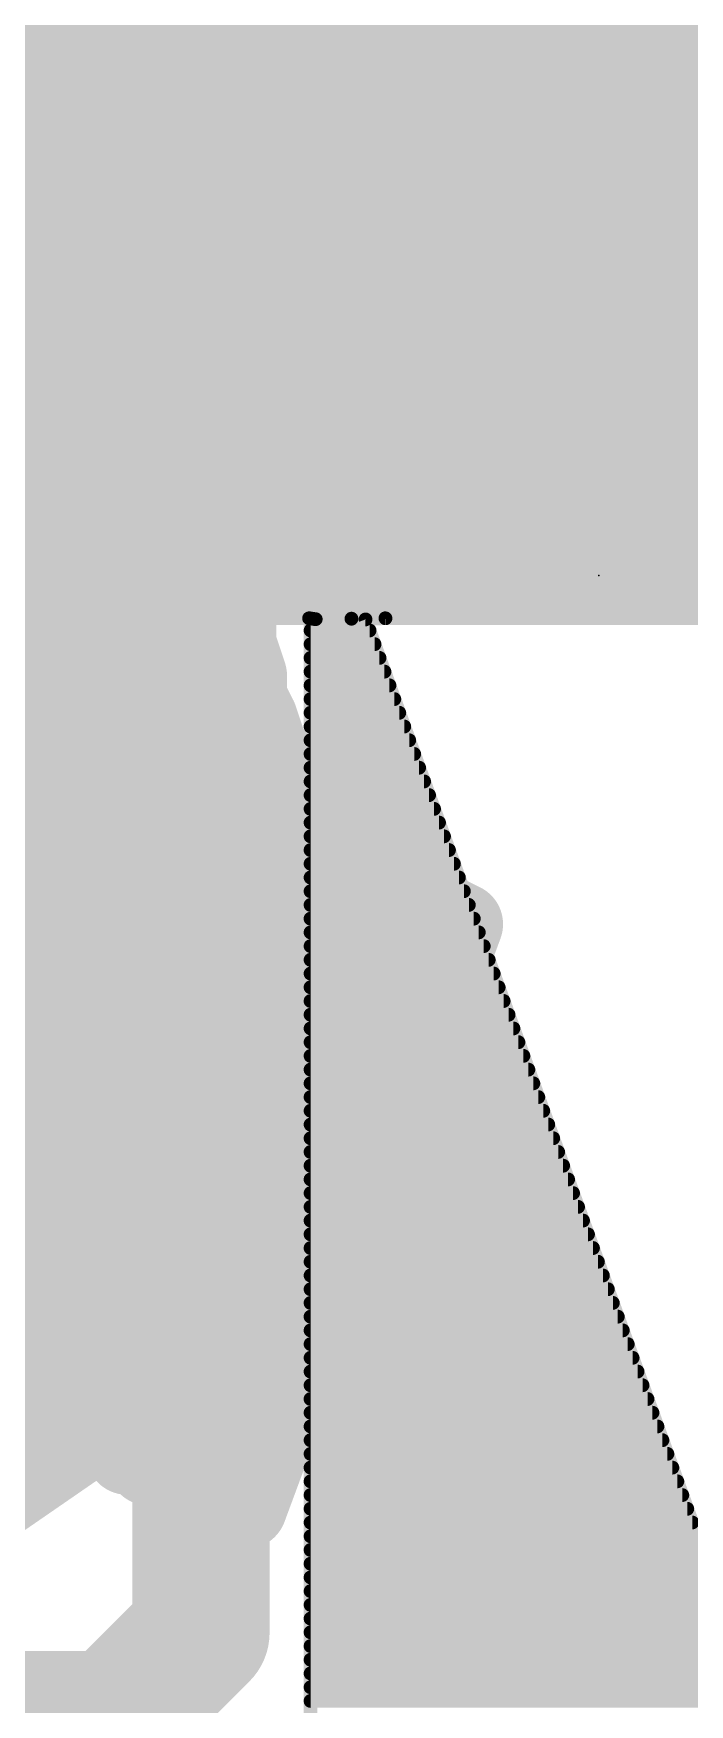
# Model space of a CAD drawing. Extents: x -32 to 75, y -66 to 21.
# Drawn here: x 2.067 to 2.675, y 0.581 to 2.127 of the extents above; entities that cross this region are included whole.
import ezdxf

# ---------------------------------------------------------------- set-up
doc = ezdxf.new("R2010")
doc.units = 0
for name, color, linetype in [('21', 41, 'CONTINUOUS'), ('22', 40, 'CONTINUOUS'), ('24', 53, 'CONTINUOUS'), ('27', 253, 'CONTINUOUS'), ('29', 253, 'CONTINUOUS')]:
    doc.layers.add(name, color=color, linetype=linetype)

# ---------------------------------------------------------------- blocks, each defined once
blk = doc.blocks.new('RECT')
blk.add_solid([(-0.5, -0.5), (0.5, -0.5), (-0.5, 0.5), (0.5, 0.5)])

msp = doc.modelspace()

# ---------------------------------------------------------------- linework, layer by layer
at = {"layer": '21', "const_width": 0.0127}
for points in [[(1.6953, 1.9304), (5.2156, 1.9304)], [(5.145, 1.9375), (1.8134, 1.9375)], [(1.5919, 1.9177), (5.3135, 1.9177)], [(1.5509, 1.905), (5.36, 1.905)], [(1.51, 1.8923), (5.4009, 1.8923)], [(1.438, 1.8669), (5.4719, 1.8669)], [(1.4691, 1.8796), (5.439, 1.8796)], [(1.4147, 1.8542), (5.4966, 1.8542)], [(1.3913, 1.8415), (5.52, 1.8415)], [(1.3679, 1.8288), (5.5434, 1.8288)], [(1.3212, 1.8034), (5.587, 1.8034)], [(1.3446, 1.8161), (5.5668, 1.8161)], [(1.3027, 1.7907), (5.6068, 1.7907)], [(1.2875, 1.778), (5.6237, 1.778)], [(1.2723, 1.7653), (5.6391, 1.7653)], [(1.257, 1.7526), (5.6545, 1.7526)], [(1.2266, 1.7272), (5.6853, 1.7272)], [(1.2418, 1.7399), (5.6699, 1.7399)], [(1.2113, 1.7145), (5.6998, 1.7145)], [(1.1961, 1.7018), (5.7128, 1.7018)], [(1.1839, 1.6891), (5.7258, 1.6891)], [(1.1736, 1.6764), (5.7376, 1.6764)], [(1.153, 1.651), (5.7586, 1.651)], [(1.1633, 1.6637), (5.7481, 1.6637)], [(1.1427, 1.6383), (5.7691, 1.6383)], [(1.1324, 1.6256), (5.7796, 1.6256)], [(1.1221, 1.6129), (5.79, 1.6129)], [(1.1118, 1.6002), (5.8004, 1.6002)], [(1.8132, 1.5875), (5.2162, 1.5875)], [(2.0175, 1.5861), (2.3226, 1.5861)], [(2.3226, 1.5861), (2.3288, 1.5852)], [(2.3749, 1.585), (2.324, 1.5856)], [(2.324, 1.5856), (2.324, 0.3158)], [(2.324, 1.5748), (2.3786, 1.5748)], [(2.3288, 1.5852), (2.3619, 1.5857)], [(2.3619, 1.5857), (2.3933, 1.5861)], [(2.709, 0.6617), (2.3749, 1.585)], [(2.3933, 1.5861), (2.6857, 1.5861)], [(2.324, 1.5621), (2.3832, 1.5621)], [(2.324, 1.5494), (2.3878, 1.5494)], [(2.324, 1.5367), (2.3924, 1.5367)], [(2.324, 1.524), (2.397, 1.524)], [(2.324, 1.5113), (2.4015, 1.5113)], [(2.324, 1.4986), (2.4061, 1.4986)], [(2.324, 1.4859), (2.4107, 1.4859)], [(2.324, 1.4732), (2.4153, 1.4732)], [(2.324, 1.4605), (2.4199, 1.4605)], [(2.324, 1.4478), (2.4245, 1.4478)], [(2.324, 1.4351), (2.4291, 1.4351)], [(2.324, 1.4224), (2.4337, 1.4224)], [(2.324, 1.4097), (2.4383, 1.4097)], [(2.324, 1.397), (2.4429, 1.397)], [(2.324, 1.3843), (2.4475, 1.3843)], [(2.324, 1.3716), (2.4521, 1.3716)], [(2.324, 1.3589), (2.4567, 1.3589)], [(2.324, 1.3462), (2.4613, 1.3462)], [(2.324, 1.3335), (2.4659, 1.3335)], [(2.324, 1.3208), (2.4705, 1.3208)], [(2.324, 1.3081), (2.4751, 1.3081)], [(2.324, 1.2954), (2.4797, 1.2954)], [(2.324, 1.2827), (2.4843, 1.2827)], [(2.324, 1.27), (2.4889, 1.27)], [(2.324, 1.2573), (2.4935, 1.2573)], [(2.324, 1.2446), (2.4981, 1.2446)], [(2.324, 1.2319), (2.5027, 1.2319)], [(2.324, 1.2192), (2.5073, 1.2192)], [(2.324, 1.2065), (2.5118, 1.2065)], [(2.324, 1.1938), (2.5164, 1.1938)], [(2.324, 1.1811), (2.521, 1.1811)], [(2.324, 1.1684), (2.5256, 1.1684)], [(2.324, 1.1557), (2.5302, 1.1557)], [(2.324, 1.143), (2.5348, 1.143)], [(2.324, 1.1303), (2.5394, 1.1303)], [(2.324, 1.1176), (2.544, 1.1176)], [(2.324, 1.1049), (2.5486, 1.1049)], [(2.324, 1.0922), (2.5532, 1.0922)], [(2.324, 1.0795), (2.5578, 1.0795)], [(2.324, 1.0668), (2.5624, 1.0668)], [(2.324, 1.0541), (2.567, 1.0541)], [(2.324, 1.0414), (2.5716, 1.0414)], [(2.324, 1.0287), (2.5762, 1.0287)], [(2.324, 1.016), (2.5808, 1.016)], [(2.324, 1.0033), (2.5854, 1.0033)], [(2.324, 0.9906), (2.59, 0.9906)], [(2.324, 0.9779), (2.5946, 0.9779)], [(2.324, 0.9652), (2.5992, 0.9652)], [(2.324, 0.9525), (2.6038, 0.9525)], [(2.324, 0.9398), (2.6084, 0.9398)], [(2.324, 0.9271), (2.613, 0.9271)], [(2.324, 0.9144), (2.6176, 0.9144)], [(2.324, 0.9017), (2.6221, 0.9017)], [(2.324, 0.889), (2.6267, 0.889)], [(2.324, 0.8763), (2.6313, 0.8763)], [(2.324, 0.8636), (2.6359, 0.8636)], [(2.324, 0.8509), (2.6405, 0.8509)], [(2.324, 0.8382), (2.6451, 0.8382)], [(2.324, 0.8255), (2.6497, 0.8255)], [(2.324, 0.8128), (2.6543, 0.8128)], [(2.324, 0.8001), (2.6589, 0.8001)], [(2.324, 0.7874), (2.6635, 0.7874)], [(2.324, 0.7747), (2.6681, 0.7747)], [(2.324, 0.762), (2.6727, 0.762)], [(2.324, 0.7493), (2.6773, 0.7493)], [(2.324, 0.7366), (2.6819, 0.7366)], [(2.324, 0.7239), (2.6865, 0.7239)], [(2.324, 0.7112), (2.6911, 0.7112)], [(2.324, 0.6985), (2.6957, 0.6985)], [(2.324, 0.6858), (2.7003, 0.6858)], [(2.324, 0.6731), (2.7049, 0.6731)], [(2.324, 0.6604), (2.7093, 0.6604)], [(2.324, 0.6477), (5.226, 0.6477)], [(2.324, 0.635), (5.785, 0.635)], [(2.324, 0.6223), (5.7745, 0.6223)], [(2.324, 0.6096), (5.764, 0.6096)], [(2.324, 0.5969), (5.7535, 0.5969)], [(2.324, 0.5842), (5.743, 0.5842)]]:
    msp.add_lwpolyline(points, dxfattribs=at)
at = {"layer": '21', "const_width": 0.0064}
for points in [[(2.323, 1.5892, 1), (2.3222, 1.5829)], [(2.324, 1.578, 1), (2.324, 1.5716)], [(2.3241, 1.5888, 1), (2.324, 1.5825)], [(2.3272, 1.5856, 1), (2.3209, 1.5856)], [(2.3226, 1.5829, 1), (2.3226, 1.5893)], [(2.3287, 1.5884, 1), (2.3288, 1.5821)], [(2.3283, 1.5821, 1), (2.3292, 1.5884)], [(2.3618, 1.5889, 1), (2.3619, 1.5825)], [(2.3619, 1.5825, 1), (2.3618, 1.5889)], [(2.3779, 1.5861, 1), (2.3719, 1.5839)], [(2.3748, 1.5818, 1), (2.3749, 1.5882)], [(2.3786, 1.5716, 1), (2.3786, 1.578)], [(2.3933, 1.5893, 1), (2.3933, 1.5829)], [(2.3934, 1.5829, 1), (2.3933, 1.5892)], [(2.324, 1.5653, 1), (2.324, 1.5589)], [(2.3832, 1.5589, 1), (2.3832, 1.5653)], [(2.324, 1.5526, 1), (2.324, 1.5462)], [(2.3878, 1.5462, 1), (2.3878, 1.5526)], [(2.324, 1.5399, 1), (2.324, 1.5335)], [(2.3924, 1.5335, 1), (2.3924, 1.5399)], [(2.324, 1.5272, 1), (2.324, 1.5208)], [(2.324, 1.5145, 1), (2.324, 1.5081)], [(2.397, 1.5208, 1), (2.397, 1.5272)], [(2.4015, 1.5081, 1), (2.4015, 1.5145)], [(2.324, 1.5018, 1), (2.324, 1.4954)], [(2.4061, 1.4954, 1), (2.4061, 1.5018)], [(2.324, 1.4891, 1), (2.324, 1.4827)], [(2.4107, 1.4827, 1), (2.4107, 1.4891)], [(2.324, 1.4764, 1), (2.324, 1.47)], [(2.4153, 1.47, 1), (2.4153, 1.4764)], [(2.324, 1.4637, 1), (2.324, 1.4573)], [(2.324, 1.451, 1), (2.324, 1.4446)], [(2.4199, 1.4573, 1), (2.4199, 1.4637)], [(2.4245, 1.4446, 1), (2.4245, 1.451)], [(2.324, 1.4383, 1), (2.324, 1.4319)], [(2.4291, 1.4319, 1), (2.4291, 1.4383)], [(2.324, 1.4256, 1), (2.324, 1.4192)], [(2.4337, 1.4192, 1), (2.4337, 1.4256)], [(2.324, 1.4129, 1), (2.324, 1.4065)], [(2.4383, 1.4065, 1), (2.4383, 1.4129)], [(2.324, 1.4002, 1), (2.324, 1.3938)], [(2.4429, 1.3938, 1), (2.4429, 1.4002)], [(2.324, 1.3875, 1), (2.324, 1.3811)], [(2.324, 1.3748, 1), (2.324, 1.3684)], [(2.4475, 1.3811, 1), (2.4475, 1.3875)], [(2.4521, 1.3684, 1), (2.4521, 1.3748)], [(2.324, 1.3621, 1), (2.324, 1.3557)], [(2.4567, 1.3557, 1), (2.4567, 1.3621)], [(2.324, 1.3494, 1), (2.324, 1.343)], [(2.4613, 1.343, 1), (2.4613, 1.3494)], [(2.324, 1.3367, 1), (2.324, 1.3303)], [(2.4659, 1.3303, 1), (2.4659, 1.3367)], [(2.324, 1.324, 1), (2.324, 1.3176)], [(2.4705, 1.3176, 1), (2.4705, 1.324)], [(2.324, 1.3113, 1), (2.324, 1.3049)], [(2.324, 1.2986, 1), (2.324, 1.2922)], [(2.4751, 1.3049, 1), (2.4751, 1.3113)], [(2.4797, 1.2922, 1), (2.4797, 1.2986)], [(2.324, 1.2859, 1), (2.324, 1.2795)], [(2.4843, 1.2795, 1), (2.4843, 1.2859)], [(2.324, 1.2732, 1), (2.324, 1.2668)], [(2.4889, 1.2668, 1), (2.4889, 1.2732)], [(2.324, 1.2605, 1), (2.324, 1.2541)], [(2.4935, 1.2541, 1), (2.4935, 1.2605)], [(2.324, 1.2478, 1), (2.324, 1.2414)], [(2.324, 1.2351, 1), (2.324, 1.2287)], [(2.4981, 1.2414, 1), (2.4981, 1.2478)], [(2.5027, 1.2287, 1), (2.5027, 1.2351)], [(2.324, 1.2224, 1), (2.324, 1.216)], [(2.5073, 1.216, 1), (2.5073, 1.2224)], [(2.324, 1.2097, 1), (2.324, 1.2033)], [(2.5118, 1.2033, 1), (2.5118, 1.2097)], [(2.324, 1.197, 1), (2.324, 1.1906)], [(2.5164, 1.1906, 1), (2.5164, 1.197)], [(2.324, 1.1843, 1), (2.324, 1.1779)], [(2.521, 1.1779, 1), (2.521, 1.1843)], [(2.324, 1.1716, 1), (2.324, 1.1652)], [(2.324, 1.1589, 1), (2.324, 1.1525)], [(2.5256, 1.1652, 1), (2.5256, 1.1716)], [(2.5302, 1.1525, 1), (2.5302, 1.1589)], [(2.324, 1.1462, 1), (2.324, 1.1398)], [(2.5348, 1.1398, 1), (2.5348, 1.1462)], [(2.324, 1.1335, 1), (2.324, 1.1271)], [(2.5394, 1.1271, 1), (2.5394, 1.1335)], [(2.324, 1.1208, 1), (2.324, 1.1144)], [(2.544, 1.1144, 1), (2.544, 1.1208)], [(2.324, 1.1081, 1), (2.324, 1.1017)], [(2.324, 1.0954, 1), (2.324, 1.089)], [(2.5486, 1.1017, 1), (2.5486, 1.1081)], [(2.5532, 1.089, 1), (2.5532, 1.0954)], [(2.324, 1.0827, 1), (2.324, 1.0763)], [(2.5578, 1.0763, 1), (2.5578, 1.0827)], [(2.324, 1.07, 1), (2.324, 1.0636)], [(2.5624, 1.0636, 1), (2.5624, 1.07)], [(2.324, 1.0573, 1), (2.324, 1.0509)], [(2.567, 1.0509, 1), (2.567, 1.0573)], [(2.324, 1.0446, 1), (2.324, 1.0382)], [(2.5716, 1.0382, 1), (2.5716, 1.0446)], [(2.324, 1.0319, 1), (2.324, 1.0255)], [(2.324, 1.0192, 1), (2.324, 1.0128)], [(2.5762, 1.0255, 1), (2.5762, 1.0319)], [(2.5808, 1.0128, 1), (2.5808, 1.0192)], [(2.324, 1.0065, 1), (2.324, 1.0001)], [(2.5854, 1.0001, 1), (2.5854, 1.0065)], [(2.324, 0.9938, 1), (2.324, 0.9874)], [(2.59, 0.9874, 1), (2.59, 0.9938)], [(2.324, 0.9811, 1), (2.324, 0.9747)], [(2.5946, 0.9747, 1), (2.5946, 0.9811)], [(2.324, 0.9684, 1), (2.324, 0.962)], [(2.324, 0.9557, 1), (2.324, 0.9493)], [(2.5992, 0.962, 1), (2.5992, 0.9684)], [(2.6038, 0.9493, 1), (2.6038, 0.9557)], [(2.324, 0.943, 1), (2.324, 0.9366)], [(2.6084, 0.9366, 1), (2.6084, 0.943)], [(2.324, 0.9303, 1), (2.324, 0.9239)], [(2.613, 0.9239, 1), (2.613, 0.9303)], [(2.324, 0.9176, 1), (2.324, 0.9112)], [(2.6176, 0.9112, 1), (2.6176, 0.9176)], [(2.324, 0.9049, 1), (2.324, 0.8985)], [(2.6221, 0.8985, 1), (2.6221, 0.9049)], [(2.324, 0.8922, 1), (2.324, 0.8858)], [(2.324, 0.8795, 1), (2.324, 0.8731)], [(2.6267, 0.8858, 1), (2.6267, 0.8922)], [(2.6313, 0.8731, 1), (2.6313, 0.8795)], [(2.324, 0.8668, 1), (2.324, 0.8604)], [(2.6359, 0.8604, 1), (2.6359, 0.8668)], [(2.324, 0.8541, 1), (2.324, 0.8477)], [(2.6405, 0.8477, 1), (2.6405, 0.8541)], [(2.324, 0.8414, 1), (2.324, 0.835)], [(2.6451, 0.835, 1), (2.6451, 0.8414)], [(2.324, 0.8287, 1), (2.324, 0.8223)], [(2.6497, 0.8223, 1), (2.6497, 0.8287)], [(2.324, 0.816, 1), (2.324, 0.8096)], [(2.324, 0.8033, 1), (2.324, 0.7969)], [(2.6543, 0.8096, 1), (2.6543, 0.816)], [(2.6589, 0.7969, 1), (2.6589, 0.8033)], [(2.324, 0.7906, 1), (2.324, 0.7842)], [(2.6635, 0.7842, 1), (2.6635, 0.7906)], [(2.324, 0.7779, 1), (2.324, 0.7715)], [(2.6681, 0.7715, 1), (2.6681, 0.7779)], [(2.324, 0.7652, 1), (2.324, 0.7588)], [(2.6727, 0.7588, 1), (2.6727, 0.7652)], [(2.324, 0.7525, 1), (2.324, 0.7461)], [(2.324, 0.7398, 1), (2.324, 0.7334)], [(2.6773, 0.7461, 1), (2.6773, 0.7525)], [(2.324, 0.7271, 1), (2.324, 0.7207)], [(2.324, 0.7144, 1), (2.324, 0.708)], [(2.324, 0.7017, 1), (2.324, 0.6953)], [(2.324, 0.689, 1), (2.324, 0.6826)], [(2.324, 0.6763, 1), (2.324, 0.6699)], [(2.324, 0.6636, 1), (2.324, 0.6572)], [(2.324, 0.6509, 1), (2.324, 0.6445)], [(2.324, 0.6382, 1), (2.324, 0.6318)], [(2.324, 0.6255, 1), (2.324, 0.6191)], [(2.324, 0.6128, 1), (2.324, 0.6064)], [(2.324, 0.6001, 1), (2.324, 0.5937)], [(2.324, 0.5874, 1), (2.324, 0.581)]]:
    msp.add_lwpolyline(points, format="xyb", dxfattribs=at)
at = {"layer": '22', "const_width": 0.076}
for points in [[(1.7816, 2.128), (3.4053, 2.128)], [(1.7932, 2.052), (3.3852, 2.052)], [(1.7542, 1.976), (3.4277, 1.976)], [(2.4942, 1.943), (2.4642, 1.923)], [(2.5242, 1.943), (2.4942, 1.943)], [(2.5542, 1.953), (2.5242, 1.943)], [(2.6242, 1.953), (2.5542, 1.953)], [(2.6642, 1.943), (2.6242, 1.953)], [(2.6942, 1.943), (2.6642, 1.943)], [(2.7242, 1.923), (2.6942, 1.943)], [(2.4342, 1.913), (2.3742, 1.873)], [(2.4642, 1.923), (2.4342, 1.913)], [(1.7242, 1.9), (2.4147, 1.9)], [(2.3742, 1.873), (2.3342, 1.833)], [(1.6604, 1.824), (2.3282, 1.824)], [(2.3342, 1.833), (2.2942, 1.773)], [(2.2942, 1.773), (2.2842, 1.743)], [(1.3542, 1.748), (2.2859, 1.748)], [(2.2842, 1.743), (2.2642, 1.713)], [(2.2642, 1.713), (2.2642, 1.683)], [(2.2642, 1.683), (2.2542, 1.653)], [(1.3542, 1.672), (2.2605, 1.672)], [(2.2542, 1.653), (2.2542, 1.563)], [(1.3542, 1.596), (2.2542, 1.596)], [(2.2542, 1.563), (2.2642, 1.533)], [(2.2642, 1.533), (2.2642, 1.513)], [(1.3542, 1.52), (2.2642, 1.52)], [(2.2642, 1.513), (2.2742, 1.493)], [(2.2742, 1.493), (2.2842, 1.463)], [(2.2842, 1.463), (2.2942, 1.443)], [(1.4065, 1.444), (2.2937, 1.444)], [(2.2942, 1.443), (2.3142, 1.423)], [(2.3142, 1.423), (2.3242, 1.403)], [(2.3242, 1.403), (2.3642, 1.363)], [(1.7142, 1.368), (2.3592, 1.368)], [(2.3642, 1.363), (2.3842, 1.353)], [(2.3842, 1.353), (2.4042, 1.333)], [(2.4042, 1.333), (2.4642, 1.303)], [(1.7397, 1.292), (2.4601, 1.292)], [(2.4642, 1.303), (2.2642, 0.763)], [(1.7777, 1.216), (2.432, 1.216)], [(1.812, 1.14), (2.4038, 1.14)], [(1.755, 1.064), (2.3757, 1.064)], [(1.698, 0.988), (2.3475, 0.988)], [(1.641, 0.912), (2.3194, 0.912)], [(1.6312, 0.836), (2.2913, 0.836)], [(2.1242, 0.833), (1.8342, 0.633)], [(2.1342, 0.833), (2.1242, 0.833)], [(2.1542, 0.813), (2.1342, 0.833)], [(2.1642, 0.813), (2.1542, 0.813)], [(2.1742, 0.803), (2.1642, 0.813)], [(2.1942, 0.803), (2.1742, 0.803)], [(2.2042, 0.793), (2.1942, 0.803)], [(2.2142, 0.793), (2.2042, 0.793)], [(2.2242, 0.783), (2.2142, 0.793)], [(2.2342, 0.783), (2.2242, 0.783)], [(2.2442, 0.773), (2.2342, 0.783)], [(2.2642, 0.773), (2.2442, 0.773)], [(2.2642, 0.763), (2.2642, 0.773)]]:
    msp.add_lwpolyline(points, dxfattribs=at)
at = {"layer": '22', "const_width": 0.038}
for points in [[(2.4942, 1.962, 1), (2.4942, 1.924)], [(2.5047, 1.9272, 1), (2.4837, 1.9588)], [(2.5182, 1.961, 1), (2.5302, 1.9249)], [(2.5242, 1.924, 1), (2.5242, 1.962)], [(2.5542, 1.972, 1), (2.5542, 1.934)], [(2.5602, 1.9349, 1), (2.5482, 1.971)], [(2.6288, 1.9714, 1), (2.6196, 1.9345)], [(2.6242, 1.934, 1), (2.6242, 1.972)], [(2.6642, 1.962, 1), (2.6642, 1.924)], [(2.6596, 1.9245, 1), (2.6688, 1.9614)], [(2.7047, 1.9588, 1), (2.6837, 1.9272)], [(2.4282, 1.931, 1), (2.4402, 1.8949)], [(2.4447, 1.8972, 1), (2.4237, 1.9288)], [(2.4537, 1.9388, 1), (2.4747, 1.9072)], [(2.4702, 1.9049, 1), (2.4582, 1.941)], [(2.4147, 1.881, 1), (2.4147, 1.919)], [(2.3637, 1.8888, 1), (2.3847, 1.8572)], [(2.3876, 1.8595, 1), (2.3608, 1.8864)], [(2.3208, 1.8464, 1), (2.3476, 1.8195)], [(2.35, 1.8224, 1), (2.3184, 1.8435)], [(2.3282, 1.805, 1), (2.3282, 1.843)], [(2.3122, 1.767, 1), (2.2762, 1.779)], [(2.2784, 1.7835, 1), (2.31, 1.7624)], [(2.3, 1.7324, 1), (2.2684, 1.7535)], [(2.2859, 1.729, 1), (2.2859, 1.767)], [(2.2662, 1.749, 1), (2.3022, 1.737)], [(2.2832, 1.713, 1), (2.2452, 1.713)], [(2.2484, 1.7235, 1), (2.28, 1.7024)], [(2.2822, 1.677, 1), (2.2462, 1.689)], [(2.2452, 1.683, 1), (2.2832, 1.683)], [(2.2605, 1.653, 1), (2.2605, 1.691)], [(2.2732, 1.653, 1), (2.2352, 1.653)], [(2.2362, 1.659, 1), (2.2722, 1.647)], [(2.2542, 1.577, 1), (2.2542, 1.615)], [(2.2722, 1.569, 1), (2.2362, 1.557)], [(2.2352, 1.563, 1), (2.2732, 1.563)], [(2.2832, 1.533, 1), (2.2452, 1.533)], [(2.2812, 1.5215, 1), (2.2472, 1.5045)], [(2.2462, 1.527, 1), (2.2822, 1.539)], [(2.2642, 1.501, 1), (2.2642, 1.539)], [(2.2452, 1.513, 1), (2.2832, 1.513)], [(2.2922, 1.499, 1), (2.2562, 1.487)], [(2.2572, 1.4845, 1), (2.2912, 1.5015)], [(2.3012, 1.4715, 1), (2.2672, 1.4545)], [(2.2662, 1.457, 1), (2.3022, 1.469)], [(2.3076, 1.4564, 1), (2.2808, 1.4295)], [(2.2772, 1.4345, 1), (2.3112, 1.4515)], [(2.2937, 1.425, 1), (2.2937, 1.463)], [(2.3312, 1.4315, 1), (2.2972, 1.4145)], [(2.3008, 1.4095, 1), (2.3276, 1.4364)], [(2.3376, 1.4164, 1), (2.3108, 1.3895)], [(2.3072, 1.3945, 1), (2.3412, 1.4115)], [(2.3727, 1.38, 1), (2.3557, 1.346)], [(2.3508, 1.3495, 1), (2.3776, 1.3764)], [(2.3592, 1.349, 1), (2.3592, 1.387)], [(2.3976, 1.3664, 1), (2.3708, 1.3395)], [(2.3757, 1.336, 1), (2.3927, 1.37)], [(2.4127, 1.35, 1), (2.3957, 1.316)], [(2.3908, 1.3195, 1), (2.4176, 1.3464)], [(2.482, 1.2964, 1), (2.4464, 1.3096)], [(2.4557, 1.286, 1), (2.4727, 1.32)], [(2.4601, 1.273, 1), (2.4601, 1.311)], [(2.432, 1.197, 1), (2.432, 1.235)], [(2.4038, 1.121, 1), (2.4038, 1.159)], [(2.3757, 1.045, 1), (2.3757, 1.083)], [(2.3475, 0.969, 1), (2.3475, 1.007)], [(2.3194, 0.893, 1), (2.3194, 0.931)], [(2.1242, 0.852, 1), (2.1242, 0.814)], [(2.135, 0.8173, 1), (2.1134, 0.8486)], [(2.1476, 0.8464, 1), (2.1208, 0.8195)], [(2.1342, 0.814, 1), (2.1342, 0.852)], [(2.2913, 0.817, 1), (2.2913, 0.855)], [(2.1542, 0.832, 1), (2.1542, 0.794)], [(2.1776, 0.8264, 1), (2.1508, 0.7995)], [(2.1642, 0.794, 1), (2.1642, 0.832)], [(2.1408, 0.7995, 1), (2.1676, 0.8264)], [(2.1742, 0.822, 1), (2.1742, 0.784)], [(2.1608, 0.7895, 1), (2.1876, 0.8164)], [(2.2076, 0.8164, 1), (2.1808, 0.7895)], [(2.1942, 0.784, 1), (2.1942, 0.822)], [(2.2042, 0.812, 1), (2.2042, 0.774)], [(2.1908, 0.7795, 1), (2.2176, 0.8064)], [(2.2276, 0.8064, 1), (2.2008, 0.7795)], [(2.2242, 0.802, 1), (2.2242, 0.764)], [(2.2142, 0.774, 1), (2.2142, 0.812)], [(2.2476, 0.7964, 1), (2.2208, 0.7695)], [(2.2342, 0.764, 1), (2.2342, 0.802)], [(2.2108, 0.7695, 1), (2.2376, 0.7964)], [(2.2442, 0.792, 1), (2.2442, 0.754)], [(2.2308, 0.7595, 1), (2.2576, 0.7864)], [(2.2832, 0.773, 1), (2.2452, 0.773)], [(2.2642, 0.754, 1), (2.2642, 0.792)], [(2.2464, 0.7696, 1), (2.282, 0.7564)], [(2.2452, 0.763, 1), (2.2832, 0.763)]]:
    msp.add_lwpolyline(points, format="xyb", dxfattribs=at)
at = {"layer": '24'}
msp.add_point((2.5908, 1.6256), dxfattribs=at)
at = {"layer": '27', "const_width": 0.127}
for points in [[(1.981, 2.0114), (2.0615, 1.9309)], [(2.0615, 1.8504), (2.2225, 2.0114)], [(2.0615, 1.9309), (2.0615, 1.6894)], [(2.2225, 1.6894), (1.7395, 1.6894)], [(2.2225, 0.6473), (2.2225, 0.8888)], [(2.142, 0.5668), (2.2225, 0.6473)], [(1.981, 0.5668), (2.142, 0.5668)]]:
    msp.add_lwpolyline(points, dxfattribs=at)
at = {"layer": '27', "const_width": 0.0635}
for points in [[(2.245, 1.9889, 1), (2.2, 2.0338)], [(2.0932, 1.9309, 1), (2.0297, 1.9309)], [(2.039, 1.9084, 1), (2.0839, 1.9533)], [(2.039, 1.8728, 1), (2.0839, 1.8279)], [(2.2225, 1.6576, 1), (2.2225, 1.7211)], [(2.0297, 1.6894, 1), (2.0932, 1.6894)], [(2.2543, 0.8888, 1), (2.1907, 0.8888)], [(2.245, 0.6248, 1), (2.2, 0.6697)], [(2.1907, 0.6473, 1), (2.2543, 0.6473)], [(2.1195, 0.5892, 1), (2.1645, 0.5443)], [(2.142, 0.535, 1), (2.142, 0.5985)]]:
    msp.add_lwpolyline(points, format="xyb", dxfattribs=at)

# ---------------------------------------------------------------- block references
at = {"layer": '29', "xscale": 1.4032, "yscale": 2.2032, "rotation": 270}
msp.add_blockref('RECT', (1.3034, 2.788), dxfattribs=at)

doc.saveas('drawing.dxf')
